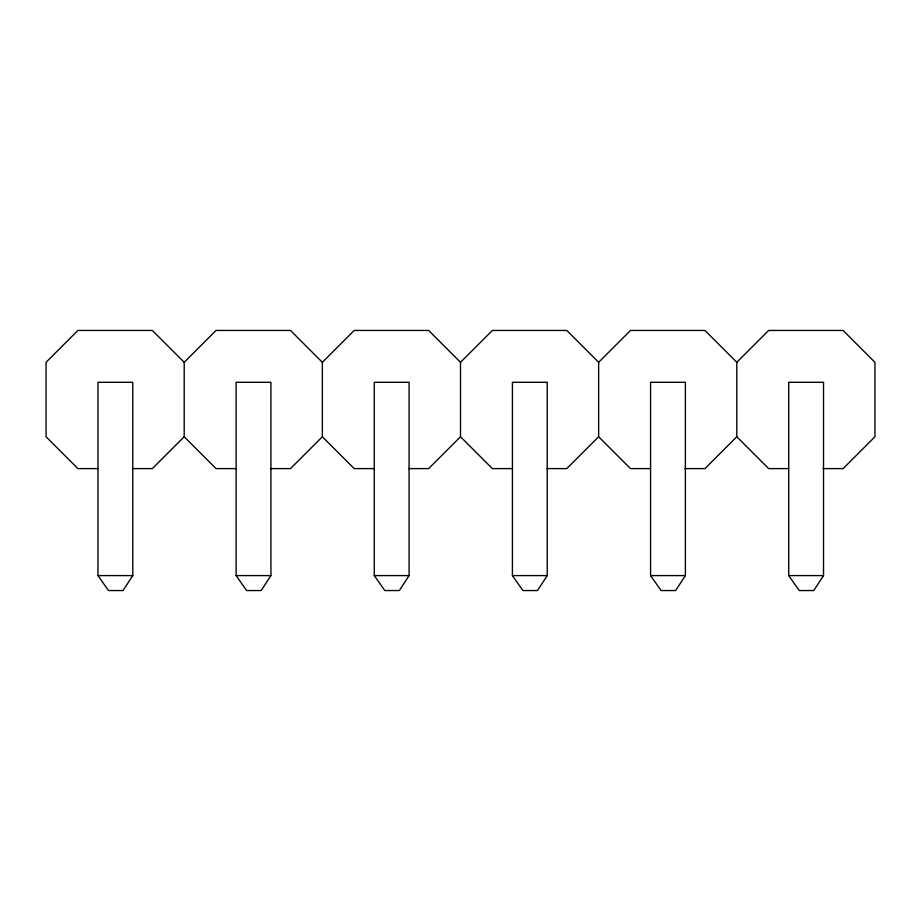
<?xml version="1.0" encoding="UTF-8"?>
<svg xmlns="http://www.w3.org/2000/svg" width="921" height="921" viewBox="0 0 921 921"><rect width="100%" height="100%" fill="white"/><g stroke="black" fill="none" stroke-linecap="round" stroke-linejoin="round"><path stroke-width="1.38" d="M132.774 575.59L123.034 590.545L108.494 590.545L97.971 575.59L97.971 382.296L132.774 382.296L132.774 575.59L97.971 575.59M270.924 575.59L261.184 590.545L246.644 590.545L236.121 575.59L236.121 382.296L270.924 382.296L270.924 575.59L236.121 575.59M409.074 575.59L399.334 590.545L384.794 590.545L374.271 575.59L374.271 382.296L409.074 382.296L409.074 575.59L374.271 575.59M547.224 575.59L537.484 590.545L522.944 590.545L512.421 575.59L512.421 382.296L547.224 382.296L547.224 575.59L512.421 575.59M685.374 575.59L675.634 590.545L661.094 590.545L650.571 575.59L650.571 382.296L685.374 382.296L685.374 575.59L650.571 575.59M823.524 575.59L813.784 590.545L799.244 590.545L788.721 575.59L788.721 382.296L823.524 382.296L823.524 575.59L788.721 575.59M236.098 468.605L216.055 468.605L184.2 436.75L184.2 362.31L216.055 330.455L290.495 330.455L322.35 362.31L322.35 436.75L354.205 468.605L374.248 468.605M184.2 436.75L152.345 468.605L132.302 468.605M322.35 362.31L354.205 330.455L428.645 330.455L460.5 362.31L460.5 436.75L492.355 468.605L512.398 468.605M322.35 436.75L290.495 468.605L270.452 468.605M460.5 362.31L492.355 330.455L566.795 330.455L598.65 362.31L598.65 436.75L630.505 468.605L650.548 468.605M460.5 436.75L428.645 468.605L408.602 468.605M598.65 362.31L630.505 330.455L704.945 330.455L736.8 362.31L736.8 436.75L768.655 468.605L788.698 468.605M598.65 436.75L566.795 468.605L546.752 468.605M736.8 362.31L768.655 330.455L843.095 330.455L874.95 362.31L874.95 436.75L843.095 468.605L823.052 468.605M736.8 436.75L704.945 468.605L684.902 468.605M97.948 468.605L77.905 468.605L46.05 436.75L46.05 362.31L77.905 330.455L152.345 330.455L184.2 362.31"/></g></svg>
